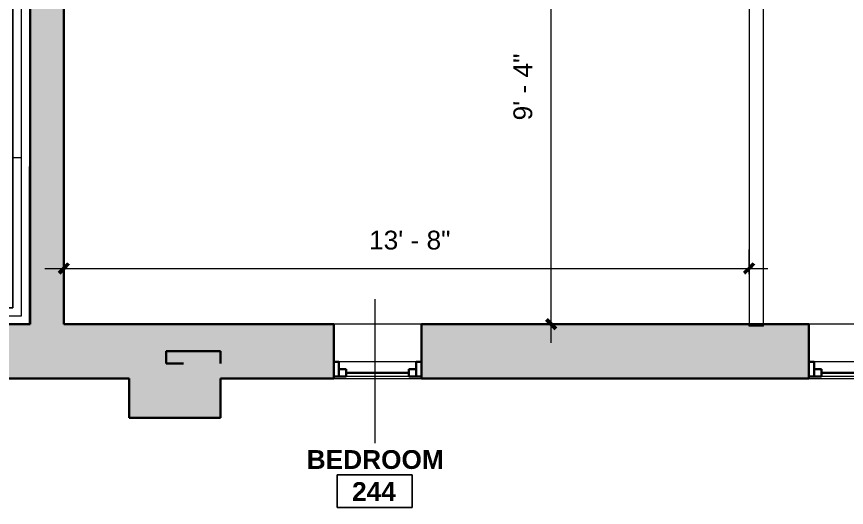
# Model space of a CAD drawing. Header units: inches. Extents: x -545 to 1083, y -2066 to -1239.
# Drawn here: x -113.8 to 85, y -1951.4 to -1833.9 of the extents above; entities that cross this region are included whole.
import ezdxf

# ---------------------------------------------------------------- set-up
doc = ezdxf.new("R2010")
doc.units = ezdxf.units.IN
doc.header["$MEASUREMENT"] = 0
for name, color, linetype, lineweight in [('A-ANNO-DIMS', 211, 'Continuous', 9), ('A-ANNO-DIMS-48', 211, 'Continuous', 9), ('A-AREA-IDEN', 2, 'Continuous', 9), ('A-FLOR-HRAL', 11, 'Continuous', 9), ('A-GLAZ', 151, 'Continuous', 18), ('A-WALL', 113, 'Continuous', 18), ('A-WALL-PATT', 111, 'Continuous', 18), ('I-WALL', 2, 'Continuous', 18), ('S-STRS', 31, 'Continuous', 18)]:
    doc.layers.add(name, color=color, linetype=linetype, lineweight=lineweight)
doc.styles.add('Swis721 Lt BT', font='swissl.ttf', dxfattribs={"height": 4.5})
doc.styles.add('Swis721 Lt BT_B', font='', dxfattribs={"height": 4.5})
doc.styles.get('Swis721 Lt BT_B').set_extended_font_data('Swis721 Lt BT', bold=True)
doc.dimstyles.new('OTJ_-_3_32__Linear__1_2__Tolerance', dxfattribs={"dimscale": 12, "dimtxt": 4.748918, "dimasz": 0.1875, "dimexe": 0.375, "dimexo": 0.25, "dimgap": 0.25, "dimtad": 1, "dimdec": 1, "dimrnd": 0.5, "dimzin": 3, "dimdsep": 46, "dimlunit": 4, "dimtxsty": 'Swis721 Lt BT', "dimblk1": 'OBLIQUE', "dimblk2": 'OBLIQUE', "dimsah": 1, "dimcen": 0.09, "dimdle": 0.375, "dimazin": 0, "dimtfac": 1, "dimtdec": 4, "dimtix": 1, "dimtmove": 0, "dimatfit": 3, "dimfxl": 1, "dimtvp": 1, "dimfrac": 2, "dimtolj": 1, "dimtzin": 0, "dimarcsym": 2})

# ---------------------------------------------------------------- blocks, each defined once
blk = doc.blocks.new('Top Rail Type - Top Rail_Internal_-5057302-2ND FLOOR - CONSTRUCTION')
at = {"layer": 'A-FLOR-HRAL'}
for p, q in [((-184.53, -1790.64), (-182.53, -1790.64)), ((-184.53, -1867.64), (-184.53, -1790.64)), ((-182.53, -1790.64), (-182.53, -1867.64)), ((-114.68, -1790.64), (-112.68, -1790.64)), ((-114.68, -1867.64), (-114.68, -1790.64)), ((-112.68, -1790.64), (-112.68, -1867.64)), ((-184.53, -1878.64), (-184.53, -1867.64)), ((-182.53, -1867.64), (-182.53, -1878.64)), ((-114.68, -1867.64), (-112.68, -1867.64)), ((-114.68, -1903.64), (-114.68, -1867.64)), ((-112.68, -1867.64), (-112.68, -1905.64)), ((-184.53, -1905.64), (-184.53, -1878.64)), ((-182.53, -1878.64), (-184.53, -1878.64)), ((-182.53, -1878.64), (-182.53, -1903.64)), ((-182.53, -1903.64), (-114.68, -1903.64)), ((-112.68, -1905.64), (-184.53, -1905.64))]:
    blk.add_line(p, q, dxfattribs=at)
blk = doc.blocks.new('Top Rail Type - Top Rail_Internal_-V2-2ND FLOOR - CONSTRUCTION')
at = {"layer": 'A-FLOR-HRAL'}
for p, q in [((-184.53, -1790.64), (-182.53, -1790.64)), ((-184.53, -1878.64), (-184.53, -1790.64)), ((-182.53, -1878.64), (-182.53, -1790.64)), ((-112.68, -1790.64), (-114.68, -1790.64)), ((-114.68, -1790.64), (-114.68, -1867.64)), ((-112.68, -1790.64), (-112.68, -1867.64)), ((-114.68, -1867.64), (-114.68, -1903.64)), ((-112.68, -1867.64), (-112.68, -1905.64)), ((-184.53, -1905.64), (-184.53, -1878.64)), ((-182.53, -1903.64), (-182.53, -1878.64)), ((-114.68, -1903.64), (-182.53, -1903.64)), ((-112.68, -1905.64), (-184.53, -1905.64))]:
    blk.add_line(p, q, dxfattribs=at)
blk = doc.blocks.new('Window-Double-Hung - 21_ x 42_-5127715-2ND FLOOR - CONSTRUCTION')
at = {"layer": 'A-GLAZ', "color": 8, "lineweight": 30}
for p, q in [((-10.5, 6.5), (-10.5, -6.5)), ((-10.5, 6), (-7.5, 6)), ((-9.25, 6), (-9.25, 2.5)), ((-7.5, 6), (-7.5, 4.25)), ((7.5, 6), (10.5, 6)), ((7.5, 6), (7.5, 4.25)), ((9.25, 6), (9.25, 2.5)), ((10.5, -6.5), (10.5, 6.5)), ((-9.25, 4.25), (-7.5, 4.25)), ((-7.5, 5.125), (7.5, 5.125)), ((9.25, 4.25), (7.5, 4.25)), ((-10.5, 2.5), (-9.25, 2.5)), ((9.25, 2.5), (10.5, 2.5))]:
    blk.add_line(p, q, dxfattribs=at)
at = {"layer": 'A-GLAZ'}
for p, q in [((10.5, 6.5), (-10.5, 6.5)), ((-10.5, -6.5), (10.5, -6.5))]:
    blk.add_line(p, q, dxfattribs=at)
at = {"layer": 'A-GLAZ', "lineweight": 9}
for p, q in [((-7.5, 6), (7.5, 6)), ((-9.25, 2.5), (9.25, 2.5))]:
    blk.add_line(p, q, dxfattribs=at)
blk = doc.blocks.new('DIMBLOCK1-2ND FLOOR - CONSTRUCTION')
at = {"layer": 'A-ANNO-DIMS-48'}
for p, q in [((14.26, -1912.02), (14.26, -1790.92)), ((15.67, -1795.42), (9.76, -1795.42)), ((14.26, -1795.42), (15.67, -1795.42)), ((15.67, -1907.52), (9.76, -1907.52)), ((14.26, -1907.52), (15.67, -1907.52))]:
    blk.add_line(p, q, dxfattribs=at)
at = {"layer": 'A-ANNO-DIMS-48', "lineweight": 50}
for p, q in [((14.26, -1795.42), (13.14, -1794.3)), ((14.26, -1795.42), (15.39, -1796.55)), ((14.26, -1907.52), (13.14, -1906.4)), ((14.26, -1907.52), (15.39, -1908.65))]:
    blk.add_line(p, q, dxfattribs=at)
at = {"layer": 'A-ANNO-DIMS-48', "color": 0, "insert": (5.25, -1858.75), "char_height": 4.5, "width": 17.4579, "attachment_point": 1, "rotation": 90, "line_spacing_factor": 1.005062, "style": 'Swis721 Lt BT'}
blk.add_mtext('9\' - 4"', dxfattribs=at)
blk = doc.blocks.new('_Oblique')
at = {"color": 0, "linetype": 'ByBlock', "lineweight": -2}
blk.add_line((-0.5, -0.5), (0.5, 0.5), dxfattribs=at)
blk = doc.blocks.new('Room Tag - Room Name and Number-3379422-2ND FLOOR - CONSTRUCTION')
at = {"layer": 'A-AREA-IDEN'}
for p, q in [((-0.1881, -0.1636), (-0.1881, -0.0018)), ((-0.1881, -0.0018), (0.1869, -0.0018)), ((0.1869, -0.0018), (-0.1881, -0.0018)), ((-0.1881, -0.0018), (-0.1881, -0.1636)), ((0.1869, -0.0018), (0.1869, -0.1636)), ((0.1869, -0.1636), (0.1869, -0.0018)), ((0.1869, -0.1636), (-0.1881, -0.1636)), ((-0.1881, -0.1636), (0.1869, -0.1636))]:
    blk.add_line(p, q, dxfattribs=at)
blk = doc.blocks.new('DIMBLOCK13-2ND FLOOR - CONSTRUCTION')
at = {"layer": 'A-ANNO-DIMS-48'}
for p, q in [((-102.51, -1895.57), (-102.51, -1889.66)), ((61.7, -1895.57), (61.7, -1889.66)), ((-107.01, -1894.16), (66.2, -1894.16)), ((-102.51, -1894.16), (-102.51, -1895.57)), ((61.7, -1894.16), (61.7, -1895.57))]:
    blk.add_line(p, q, dxfattribs=at)
at = {"layer": 'A-ANNO-DIMS-48', "lineweight": 50}
for p, q in [((-102.51, -1894.16), (-103.63, -1895.28)), ((-102.51, -1894.16), (-101.38, -1893.03)), ((61.7, -1894.16), (60.57, -1895.28)), ((61.7, -1894.16), (62.82, -1893.03))]:
    blk.add_line(p, q, dxfattribs=at)
at = {"layer": 'A-ANNO-DIMS-48', "color": 0, "insert": (-29.34, -1885.15), "char_height": 4.5, "width": 21.438, "attachment_point": 1, "line_spacing_factor": 1.005062, "style": 'Swis721 Lt BT'}
blk.add_mtext('13\' - 8"', dxfattribs=at)

msp = doc.modelspace()

# ---------------------------------------------------------------- hatches: boundary and pattern name
at = {"layer": 'A-WALL-PATT', "lineweight": 9}
for points in [[(-102.51, -1907.52), (-102.51, -1790.4), (-110.51, -1790.4), (-110.51, -1907.52)], [(-64.92, -1916.91), (-64.92, -1914.02), (-77.92, -1914.02), (-77.92, -1916.91), (-71.39, -1916.91)], [(-73.81, -1929.91), (-64.92, -1929.91), (-64.92, -1916.91), (-73.81, -1916.91), (-73.81, -1920.52)], [(-73.81, -1929.91), (-73.81, -1920.52), (-86.81, -1920.52), (-86.81, -1929.91)]]:
    msp.add_hatch(color=7, dxfattribs=at).paths.add_polyline_path(points, flags=0)
h = msp.add_hatch(color=7, dxfattribs=at)
h.paths.add_polyline_path([(335.08, -1920.52), (335.08, -1914.91), (351.7, -1914.91), (351.7, -1907.52), (201.3, -1907.52), (201.3, -1920.52), (314.55, -1920.52)], flags=0)
h.paths.add_polyline_path([(180.3, -1920.52), (180.3, -1907.52), (97.05, -1907.52), (97.05, -1920.52), (133.05, -1920.52)], flags=0)
h.paths.add_polyline_path([(76.05, -1920.52), (76.05, -1907.52), (-16.81, -1907.52), (-16.81, -1920.52), (38.88, -1920.52)], flags=0)
h.paths.add_polyline_path([(-86.81, -1920.52), (-73.81, -1920.52), (-73.81, -1916.91), (-64.92, -1916.91), (-64.92, -1920.52), (-37.81, -1920.52), (-37.81, -1907.52), (-235.08, -1907.52), (-235.08, -1920.52), (-181.66, -1920.52)], flags=0)
h.paths.add_polyline_path([(-261.08, -1920.52), (-261.08, -1907.52), (-273.58, -1907.52), (-273.58, -1920.52)], flags=0)

# ---------------------------------------------------------------- linework, layer by layer
at = {"layer": 'A-AREA-IDEN'}
msp.add_line((-27.95, -1901.56), (-27.95, -1936.04), dxfattribs=at)
at = {"layer": 'A-WALL', "color": 8, "lineweight": 30}
for p, q in [((-110.51, -1907.52), (-186.53, -1907.52)), ((-37.81, -1907.52), (-102.51, -1907.52)), ((76.05, -1907.52), (-16.81, -1907.52)), ((-64.92, -1914.02), (-77.92, -1914.02)), ((-77.92, -1914.02), (-77.92, -1916.91)), ((-64.92, -1916.91), (-64.92, -1914.02)), ((-77.92, -1916.91), (-73.81, -1916.91)), ((-235.08, -1920.52), (-86.81, -1920.52)), ((-86.81, -1920.52), (-86.81, -1929.91)), ((-64.92, -1920.52), (-37.81, -1920.52)), ((-64.92, -1929.91), (-64.92, -1920.52)), ((-16.81, -1920.52), (76.05, -1920.52)), ((-86.81, -1929.91), (-64.92, -1929.91))]:
    msp.add_line(p, q, dxfattribs=at)
at = {"layer": 'A-WALL'}
for p, q in [((61.7, -1908.02), (61.7, -1907.52)), ((65.2, -1908.02), (65.2, -1907.52))]:
    msp.add_line(p, q, dxfattribs=at)
at = {"layer": 'I-WALL', "color": 8, "lineweight": 30}
for p, q in [((-110.51, -1790.4), (-110.51, -1907.52)), ((-102.51, -1907.52), (-102.51, -1795.42))]:
    msp.add_line(p, q, dxfattribs=at)
at = {"layer": 'I-WALL'}
for p, q in [((61.7, -1791.92), (61.7, -1907.52)), ((65.2, -1907.52), (65.2, -1791.92))]:
    msp.add_line(p, q, dxfattribs=at)
at = {"layer": 'I-WALL', "lineweight": 9}
msp.add_line((65.2, -1908.02), (61.7, -1908.02), dxfattribs=at)
at = {"layer": 'S-STRS', "lineweight": 9}
for p in [(-110.68, -1790.64), (-110.68, -1907.52)]:
    msp.add_line(p, (-110.68, -1869.81), dxfattribs=at)

# ---------------------------------------------------------------- block references
at = {"layer": 'A-AREA-IDEN', "xscale": 47.99999999999997, "yscale": 47.99999999999997, "zscale": 47.99999999999997}
msp.add_blockref('Room Tag - Room Name and Number-3379422-2ND FLOOR - CONSTRUCTION', (-27.96, -1943.53), dxfattribs=at)
at = {"layer": 'A-FLOR-HRAL'}
for name in ['Top Rail Type - Top Rail_Internal_-5057302-2ND FLOOR - CONSTRUCTION', 'Top Rail Type - Top Rail_Internal_-V2-2ND FLOOR - CONSTRUCTION']:
    msp.add_blockref(name, (0, 0), dxfattribs=at)
at = {"layer": 'A-GLAZ', "rotation": 180}
for p in [(-27.31, -1914.02), (86.55, -1914.02)]:
    msp.add_blockref('Window-Double-Hung - 21_ x 42_-5127715-2ND FLOOR - CONSTRUCTION', p, dxfattribs=at)

# ---------------------------------------------------------------- texts
at = {"layer": 'A-AREA-IDEN', "char_height": 4.5, "attachment_point": 1, "style": 'Swis721 Lt BT_B'}
for s, insert, width in [('BEDROOM', (-44.27, -1937.67), 39.39), ('244', (-33.41, -1945.33), 12.726)]:
    msp.add_mtext(s, dxfattribs=dict(at, insert=insert, width=width))

# ---------------------------------------------------------------- dimensions: what is measured, and where the dimension line sits
at = {"layer": 'A-ANNO-DIMS'}
dim = msp.add_linear_dim(base=(14.26, -1795.42), p1=(12.67, -1907.52), p2=(12.67, -1795.42), angle=90, dimstyle='OTJ_-_3_32__Linear__1_2__Tolerance', override={"dimpost": '<>', "dimfxl": 112.099607}, dxfattribs=at)
dim.commit()
dim.dimension.update_dxf_attribs({"geometry": 'DIMBLOCK1-2ND FLOOR - CONSTRUCTION', "text_midpoint": (8.95, -1851.47)})
dim = msp.add_linear_dim(base=(61.7, -1894.16), p1=(-102.51, -1892.57), p2=(61.7, -1892.57), dimstyle='OTJ_-_3_32__Linear__1_2__Tolerance', override={"dimpost": '<>', "dimfxl": 164.201319}, dxfattribs=at)
dim.commit()
dim.dimension.update_dxf_attribs({"geometry": 'DIMBLOCK13-2ND FLOOR - CONSTRUCTION', "text_midpoint": (-20.41, -1888.85)})

doc.saveas('drawing.dxf')
